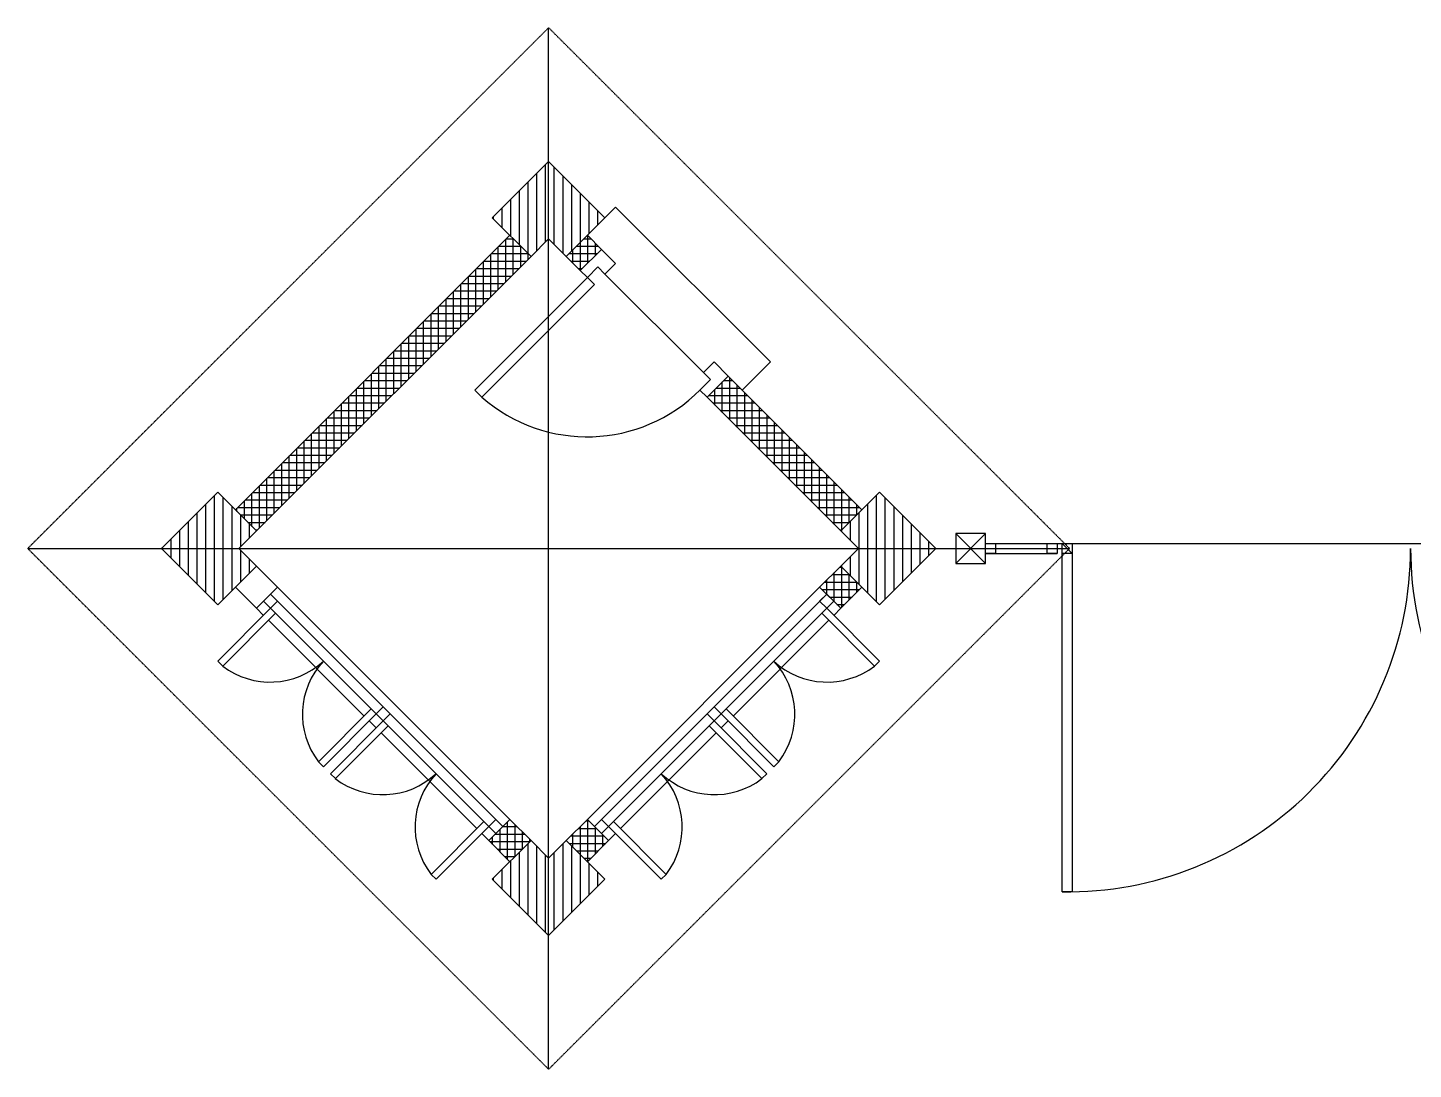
# Model space of a CAD drawing. Extents: x -6708 to 51378, y -17661 to 34250.
# Drawn here: x 22663 to 29622, y 724 to 5957 of the extents above; entities that cross this region are included whole.
import ezdxf

# ---------------------------------------------------------------- set-up
doc = ezdxf.new("R2010")
doc.units = 0
doc.header["$LTSCALE"] = 5
doc.header["$MEASUREMENT"] = 0
doc.linetypes.add('DASHED', pattern=[0.75, 0.5, -0.25])
for name, color, linetype in [('0-BCA', 33, 'CONTINUOUS'), ('0-CALLOUT', 7, 'CONTINUOUS'), ('0-DIM', 8, 'CONTINUOUS'), ('0-HATCH', 8, 'CONTINUOUS'), ('0-TEXT', 7, 'CONTINUOUS')]:
    doc.layers.add(name, color=color, linetype=linetype)
pattern_1 = [(90, (12839.244, -10853.04), (-43.75, -1e-13), [])]
pattern_2 = [(90, (12839.244, -10853.04), (-37.5, -1e-13), []), (180, (12839.244, -10853.04), (1e-13, -37.5), [])]

msp = doc.modelspace()

# ---------------------------------------------------------------- hatches: boundary and pattern name
at = {"layer": '0-DIM'}
h = msp.add_hatch(dxfattribs=at)
h.set_pattern_fill('NET', color=256, scale=300, angle=90, style=0)
h.set_pattern_definition(pattern_2)
h.paths.add_polyline_path([(26181, 4207), (26075, 4100.9), (26746.7, 3429.2), (26852.8, 3535.2)])
h.paths.add_polyline_path([(25473.9, 4914.1), (25367.8, 4808), (25438.6, 4737.3), (25544.6, 4843.4)])
h.paths.add_polyline_path([(25085, 4914.1), (23706.1, 3535.2), (23812.2, 3429.2), (25191.1, 4808)])
at = {"layer": '0-HATCH'}
h = msp.add_hatch(dxfattribs=at)
h.set_pattern_fill('ANSI31', color=8, scale=350, angle=45, style=0)
h.set_pattern_definition(pattern_1)
h.paths.add_polyline_path([(25279.5, 4896.4), (25191.1, 4808), (24996.6, 5002.5), (25279.5, 5285.3), (25562.3, 5002.5), (25367.8, 4808)])
h.paths.add_polyline_path([(23723.8, 3340.8), (23812.2, 3429.2), (23617.8, 3623.6), (23334.9, 3340.8), (23617.8, 3057.9), (23812.2, 3252.4)])
h.paths.add_polyline_path([(25279.5, 1785.1), (25367.8, 1873.5), (25562.3, 1679.1), (25279.5, 1396.2), (24996.6, 1679.1), (25191.1, 1873.5)])
h = msp.add_hatch(dxfattribs=at)
h.set_pattern_fill('ANSI31', color=8, scale=350, angle=45, style=0)
h.set_pattern_definition(pattern_1)
h.paths.add_polyline_path([(26941.2, 3623.6), (26746.7, 3429.2), (26835.1, 3340.8), (26746.7, 3252.4), (26941.2, 3057.9), (27124, 3240.8), (27224, 3340.8), (27124, 3440.8)])
h = msp.add_hatch(dxfattribs=at)
h.set_pattern_fill('NET', color=8, scale=300, angle=90, style=0)
h.set_pattern_definition(pattern_2)
h.paths.add_polyline_path([(26852.8, 3146.3), (26746.7, 3252.4), (26640.6, 3146.3), (26746.7, 3040.2)])
h = msp.add_hatch(dxfattribs=at)
h.set_pattern_fill('NET', color=8, scale=300, style=0)
h.set_pattern_definition([(2e-13, (11085.657, 15780.98), (-1e-13, 37.5), []), (90, (11085.657, 15780.98), (-37.5, -1e-13), [])])
h.paths.add_polyline_path([(25085, 1767.5), (25191.1, 1873.5), (25085, 1979.6), (24978.9, 1873.5)])
h = msp.add_hatch(dxfattribs=at)
h.set_pattern_fill('NET', color=8, scale=300, angle=90, style=0)
h.set_pattern_definition(pattern_2)
h.paths.add_polyline_path([(25473.9, 1767.5), (25580, 1873.5), (25473.9, 1979.6), (25367.8, 1873.5)])

# ---------------------------------------------------------------- linework, layer by layer
at = {"layer": '0-BCA', "color": 3}
for p, q in [((23706.1, 3535.2), (25085, 4914.1)), ((25473.9, 4914.1), (25544.6, 4843.4)), ((25191.1, 4808), (23812.2, 3429.2)), ((25438.6, 4737.3), (25367.8, 4808)), ((25544.6, 4843.4), (25438.6, 4737.3)), ((27474, 3415.8, 0), (27324, 3265.8, 0)), ((27324, 3415.8, 0), (27474, 3265.8, 0))]:
    msp.add_line(p, q, dxfattribs=at)
at = {"layer": '0-BCA', "color": 4}
for p in [(27124, 3440.8), (27124, 3240.8)]:
    msp.add_line(p, (27224, 3340.8), dxfattribs=at)
at = {"layer": '0-BCA', "color": 1}
msp.add_line((27833.7, 3365.8), (31383.7, 3365.8), dxfattribs=at)
at = {"layer": '0-BCA', "color": 1, "linetype": 'DASHED', "flags": 128}
msp.add_lwpolyline([(27895.8, 3340.8), (25279.5, 5957.1), (22663.2, 3340.8), (25279.5, 724.5)], close=True, dxfattribs=at)
at = {"layer": '0-BCA', "color": 1, "linetype": 'DASHED'}
for points in [[(25279.5, 724.5), (25279.5, 5957.1)], [(22663.2, 3340.8), (27895.8, 3340.8)]]:
    msp.add_lwpolyline(points, dxfattribs=at)
at = {"layer": '0-BCA', "color": 4}
for points in [[(25279.5, 4896.4), (25191.1, 4808), (24996.6, 5002.5), (25279.5, 5285.3), (25562.3, 5002.5), (25367.8, 4808)], [(23723.8, 3340.8), (23812.2, 3429.2), (23617.8, 3623.6), (23334.9, 3340.8), (23617.8, 3057.9), (23812.2, 3252.4)], [(27474, 3415.8), (27324, 3415.8), (27324, 3265.8), (27474, 3265.8)], [(27474, 3365.8), (27524, 3365.8), (27524, 3315.8), (27474, 3315.8)], [(27783.7, 3365.8), (27833.7, 3365.8), (27833.7, 3315.8), (27783.7, 3315.8)], [(27858.7, 3365.8), (27908.7, 3365.8), (27908.7, 3315.8), (27858.7, 3315.8)], [(25279.5, 1785.1), (25367.8, 1873.5), (25562.3, 1679.1), (25279.5, 1396.2), (24996.6, 1679.1), (25191.1, 1873.5)]]:
    msp.add_lwpolyline(points, close=True, dxfattribs=at)
at = {"layer": '0-BCA', "color": 3}
for points in [[(26852.8, 3535.2), (26181, 4207), (26075, 4100.9), (26746.7, 3429.2)], [(27474, 3365.8), (27833.7, 3365.8)], [(27908.7, 3365.8), (27908.7, 1615.9), (27858.7, 1615.9), (27858.7, 3365.8)], [(23812.2, 3252.4), (23918.3, 3146.3), (23812.2, 3040.2), (23706.1, 3146.3)], [(26746.7, 3252.4), (26640.6, 3146.3), (26746.7, 3040.2), (26852.8, 3146.3)], [(25191.1, 1873.5), (25085, 1979.6), (24978.9, 1873.5), (25085, 1767.5)], [(25367.8, 1873.5), (25473.9, 1979.6), (25580, 1873.5), (25473.9, 1767.5)]]:
    msp.add_lwpolyline(points, dxfattribs=at)
at = {"layer": '0-BCA', "color": 4}
msp.add_lwpolyline([(27124, 3440.8), (26941.2, 3623.6), (26746.7, 3429.2), (26835.1, 3340.8), (26746.7, 3252.4), (26941.2, 3057.9), (27124, 3240.8)], dxfattribs=at)
at = {"layer": '0-BCA', "color": 3, "flags": 128}
msp.add_lwpolyline([(27474, 3315.8), (27833.7, 3315.8)], dxfattribs=at)
at = {"layer": '0-BCA', "color": 3}
for points in [[(23847.6, 3075.6), (23882.9, 3111), (23918.3, 3075.6), (23882.9, 3040.2)], [(26711.4, 3075.6), (26676, 3111), (26640.6, 3075.6), (26676, 3040.2)], [(24448.6, 2474.6), (24484, 2509.9), (24448.6, 2545.3), (24413.3, 2509.9)], [(26145.7, 2509.9), (26110.3, 2545.3), (26075, 2509.9), (26110.3, 2474.6)], [(25014.3, 1908.9), (25049.7, 1944.2), (25014.3, 1979.6), (24978.9, 1944.2)], [(25544.6, 1908.9), (25509.3, 1944.2), (25544.6, 1979.6), (25580, 1944.2)]]:
    msp.add_lwpolyline(points, close=True, dxfattribs=at)
at = {"layer": '0-BCA', "color": 1}
for centre, start, end in [((27883.7, 3340.8), 269.1696, 0), ((31333.7, 3340.8), 180, 270.8304)]:
    msp.add_arc(centre, 1725, start, end, dxfattribs=at)
at = {"layer": '0-CALLOUT', "color": 8}
msp.add_line((25562.3, 4719.6), (26057.3, 4224.6), dxfattribs=at)
at = {"layer": '0-CALLOUT', "color": 1}
for p, q in [((25085, 1979.6), (23918.3, 3146.3)), ((26640.6, 3146.3), (25473.9, 1979.6)), ((25014.3, 1908.9), (23847.6, 3075.6)), ((25049.7, 1944.2), (23882.9, 3111)), ((26676, 3111), (25509.3, 1944.2)), ((26711.4, 3075.6), (25544.6, 1908.9)), ((23847.6, 3004.9), (23812.2, 3040.2)), ((26746.7, 3040.2), (26711.4, 3004.9)), ((24353.2, 2499.3), (23872.3, 2980.1)), ((26686.6, 2980.1), (26205.8, 2499.3)), ((24413.3, 2439.2), (24377.9, 2474.6)), ((26181, 2474.6), (26145.7, 2439.2)), ((24918.8, 1933.6), (24438, 2414.5)), ((26120.9, 2414.5), (25640.1, 1933.6)), ((24978.9, 1873.5), (24943.6, 1908.9)), ((25615.3, 1908.9), (25580, 1873.5))]:
    msp.add_line(p, q, dxfattribs=at)
at = {"layer": '0-CALLOUT', "color": 8}
msp.add_lwpolyline([(26251.7, 4136.3), (26393.2, 4277.7), (25615.3, 5055.5), (25473.9, 4914.1)], dxfattribs=at)
at = {"layer": '0-CALLOUT', "color": 1}
for points in [[(25473.9, 4701.9), (25438.6, 4737.3), (25544.6, 4843.4), (25615.3, 4772.7), (25562.3, 4719.6), (25526.9, 4755)], [(26039.6, 4136.3), (26075, 4100.9), (26181, 4207), (26110.3, 4277.7), (26057.3, 4224.6), (26092.6, 4189.3)]]:
    msp.add_lwpolyline(points, close=True, dxfattribs=at)
at = {"layer": '0-CALLOUT', "color": 11}
for points in [[(24908.2, 4136.3), (25473.9, 4701.9), (25509.3, 4666.6), (24943.6, 4100.9)], [(23907.7, 3015.5), (23642.5, 2750.3), (23617.8, 2775.1), (23882.9, 3040.2)], [(26651.2, 3015.5), (26916.4, 2750.3), (26941.2, 2775.1), (26676, 3040.2)], [(24388.5, 2534.7), (24123.3, 2269.5), (24148.1, 2244.7), (24413.3, 2509.9)], [(26170.4, 2534.7), (26435.6, 2269.5), (26410.8, 2244.7), (26145.7, 2509.9)], [(24473.4, 2449.8), (24208.2, 2184.6), (24183.4, 2209.4), (24448.6, 2474.6)], [(26085.6, 2449.8), (26350.7, 2184.6), (26375.5, 2209.4), (26110.3, 2474.6)], [(24954.2, 1969), (24689, 1703.8), (24713.8, 1679.1), (24978.9, 1944.2)], [(25604.7, 1969), (25869.9, 1703.8), (25845.1, 1679.1), (25580, 1944.2)]]:
    msp.add_lwpolyline(points, close=True, dxfattribs=at)
at = {"layer": '0-CALLOUT', "color": 8}
for centre, radius, start, end in [((25472.7, 4704.9), 802.9, 228.78037, 315.08515), ((23880.6, 3062.2), 392.4, 232.63475, 312.97016), ((24435.2, 2507.6), 392.4, 137.02984, 217.36525), ((26123.7, 2507.6), 392.4, 322.63475, 42.97016), ((26678.3, 3062.2), 392.4, 227.02984, 307.36525), ((24446.3, 2496.5), 392.4, 232.63475, 312.97016), ((25000.9, 1941.9), 392.4, 137.02984, 217.36525), ((26112.6, 2496.5), 392.4, 227.02984, 307.36525), ((25558, 1941.9), 392.4, 322.63475, 42.97016)]:
    msp.add_arc(centre, radius, start, end, dxfattribs=at)
at = {"layer": '0-DIM'}
msp.add_line((25367.8, 4808), (25473.9, 4914.1), dxfattribs=at)
at = {"layer": '0-TEXT'}
msp.add_line((27908.7, 3315.8), (27858.7, 3365.8), dxfattribs=at)

doc.saveas('drawing.dxf')
